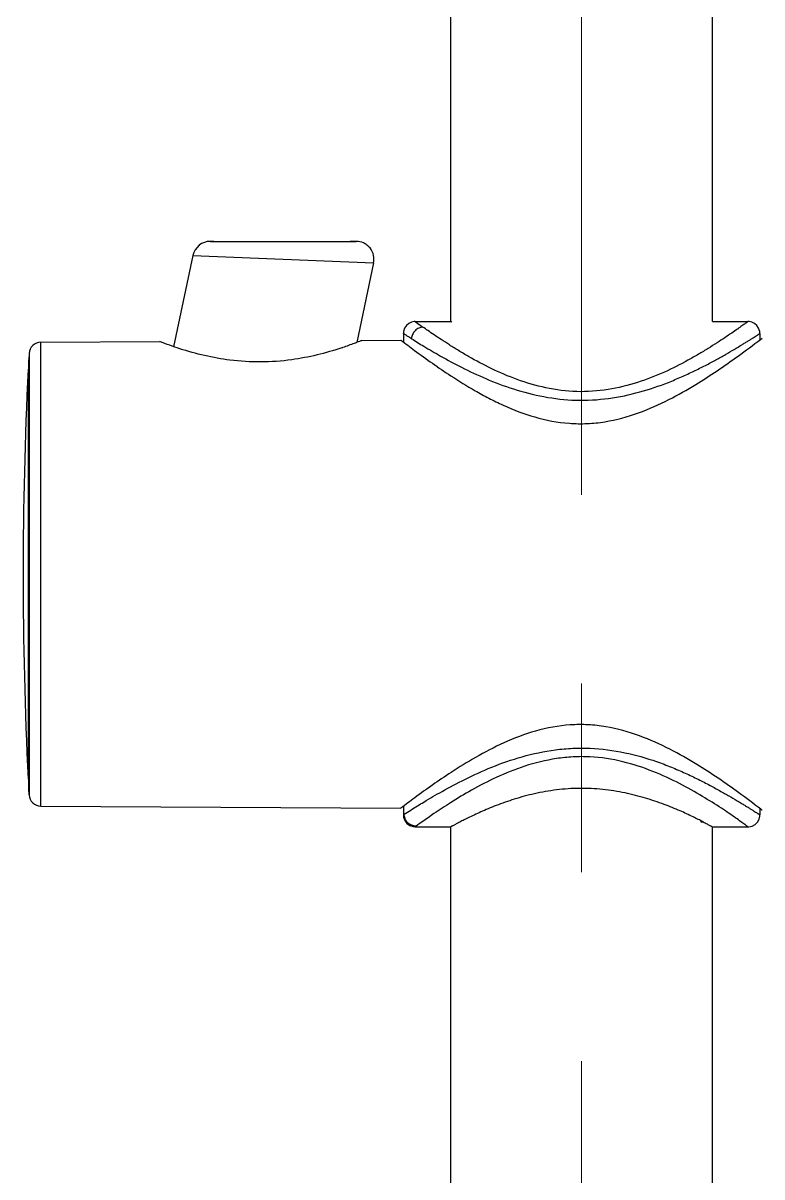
# Model space of a CAD drawing. Extents: x 0 to 3160, y 0 to 2315.
# Drawn here: x 1098.9 to 1161, y 747.1 to 844.2 of the extents above; entities that cross this region are included whole.
import ezdxf

# ---------------------------------------------------------------- set-up
doc = ezdxf.new("R2010")
doc.units = 0
doc.header["$LTSCALE"] = 10
doc.header["$MEASUREMENT"] = 0
doc.linetypes.add('CENTER2', pattern=[28.575000000000003, 19.05, -3.175, 3.175, -3.175])
doc.layers.add('Cneter', color=1, linetype='CENTER2', lineweight=13)
doc.layers.add('DEF_LAYER_ASSEM_MEMBER', color=7, linetype='CONTINUOUS')

msp = doc.modelspace()

# ---------------------------------------------------------------- linework, layer by layer
at = {"layer": 'Cneter', "lineweight": 5, "ltscale": 0.5}
msp.add_line((1145.852421670224, 518.718725526146), (1145.852421670224, 1400.506449389311), dxfattribs=at)
at = {"layer": 'DEF_LAYER_ASSEM_MEMBER', "color": 7, "linetype": 'Continuous'}
for p, q in [((1134.852421670224, 819.053179855772), (1134.852421670224, 1077.146704570157)), ((1156.852421670224, 819.053184180272), (1156.852421670224, 1077.146704570157)), ((1114.613543502724, 825.803184180372), (1114.783308983425, 825.803065142072)), ((1114.902331525224, 825.8031841811719), (1114.613595808025, 825.8031841811719)), ((1114.783308983425, 825.803065142072), (1114.850665899825, 825.8030737515719)), ((1114.850665899825, 825.8030737515719), (1114.901076765324, 825.803088775072)), ((1114.901076765324, 825.803088775072), (1126.400570844825, 825.803015612472)), ((1126.881533235724, 825.8031841820721), (1126.384112422825, 825.803184181972)), ((1126.400570844825, 825.803015612472), (1126.660680259624, 825.803094974272)), ((1126.660680259624, 825.803094974272), (1126.881607355725, 825.803184180372)), ((1113.146298804325, 824.615051716572), (1111.515413783424, 816.942340942072)), ((1128.348828744925, 823.991316644172), (1126.925679681225, 817.295926708772)), ((1131.852421670224, 819.053184180372), (1134.852421670224, 819.053184180372)), ((1156.852056849025, 819.053184180372), (1159.850083852324, 819.053184180372)), ((1159.852373135324, 819.0531489683719), (1159.852570264225, 819.053184089872)), ((1127.369680626824, 817.472175344572), (1130.653373601225, 817.491634265872)), ((1130.852421670224, 818.053184180372), (1130.852421670224, 817.339059336572)), ((1160.852421670224, 818.053183373672), (1160.852421670224, 817.518214444372)), ((1160.905717692024, 817.558895731372), (1161.047325866724, 817.6678434364719)), ((1100.346495853025, 817.312037953272), (1110.351965949824, 817.371329627972)), ((1099.324502978924, 815.584968672272), (1099.324502978924, 780.021399688472)), ((1099.353880130925, 816.366044258672), (1099.324915243024, 815.822343082172)), ((1099.353880130925, 779.240324102072), (1099.324915243024, 779.784025278572)), ((1100.346495851125, 778.294330407472), (1130.653378129625, 778.114734067972)), ((1130.852421670224, 778.267460140672), (1130.852421670224, 777.553184180372)), ((1160.852421670224, 778.0882947436719), (1160.852421670224, 777.553185936672)), ((1161.025023532725, 777.9557065770721), (1160.926303015324, 778.0316598940719)), ((1131.852421670224, 776.553184180372), (1134.852421670224, 776.553184180372)), ((1134.852421670224, 533.0289390519096), (1134.852421670224, 776.5531847748721)), ((1156.852421610124, 776.553184180372), (1159.852405964724, 776.553184180372)), ((1156.852421670224, 533.0289390519096), (1156.852421670224, 776.553191440172))]:
    msp.add_line(p, q, dxfattribs=at)
at = {"layer": 'DEF_LAYER_ASSEM_MEMBER', "color": 9, "linetype": 'Continuous'}
for p, q in [((1113.146298804325, 824.615051716572), (1128.348828759024, 823.991316755672)), ((1131.852421670224, 819.053184180372), (1132.494578230425, 818.594010530172)), ((1134.927321491525, 819.013178562372), (1134.852431236724, 819.053179852872)), ((1100.346495855025, 778.294330407472), (1100.346495853025, 817.312037953272)), ((1099.324915243024, 779.784025278572), (1099.324915243024, 815.822343082172)), ((1099.353880130925, 816.366044258672), (1099.353880130925, 779.240324102072)), ((1099.283847445325, 815.0219723539719), (1099.283847445325, 780.584396006772)), ((1130.852299560925, 777.553730634672), (1130.923670848725, 777.5996607008719)), ((1131.920107957924, 776.601363432572), (1131.852405966624, 776.5531896903719))]:
    msp.add_line(p, q, dxfattribs=at)
at = {"layer": 'DEF_LAYER_ASSEM_MEMBER', "color": 7, "linetype": 'Continuous'}
for points in [[(1131.852755428925, 819.052560826372), (1131.762134745325, 819.0483424787719), (1131.524746453625, 818.9970616564719), (1131.302370568024, 818.886729163572), (1131.107382597024, 818.7184393237719), (1130.955916558924, 818.493344172672), (1130.866738373825, 818.215171005672), (1130.853364370625, 818.053029159872)], [(1160.852566239525, 818.053174280872), (1160.839209501225, 818.215287023872), (1160.750210243725, 818.493209944372), (1160.598681392425, 818.718619873272), (1160.403556032325, 818.887156802472), (1160.180992493625, 818.997652643772), (1159.943404752925, 819.048996519072), (1159.852385241024, 819.0532103026719)], [(1130.852299115825, 777.553199971272), (1130.870424437025, 777.364338577072), (1130.976907839825, 777.070626240672), (1131.151654449125, 776.839939281272), (1131.385422311025, 776.669269168872), (1131.680260469225, 776.568202714672), (1131.852440016225, 776.553170135872)], [(1159.852269652724, 776.553666626572), (1159.936783626925, 776.557339688972), (1160.197659811524, 776.615392149472), (1160.443854352825, 776.748148185672), (1160.646401351724, 776.9469780821719), (1160.784028771025, 777.1918671384719), (1160.846787040325, 777.454123032472), (1160.851823464925, 777.553264355872)]]:
    msp.add_lwpolyline(points, dxfattribs=at)
for centre, radius, start, end in [((1114.613521628025, 824.303182437372), 1.500001743, 90.00007511728157, 167.9999458194022), ((1100.352421674925, 816.312055511172), 1, 90.33952657100615, 176.9051679198016), ((1116.915594214624, 843.135924544672), 27.7102984015, 288.4342545854803, 288.5940559570183), ((1442.680736371224, 797.803184180372), 343.8283147011, 177.1294489345004, 182.8705510654995), ((1099.583471014025, 815.0069484707719), 0.3, 150.1023593078928, 177.1294489345004), ((1099.583471014025, 780.5994198899721), 0.3, 182.8705510654995, 209.8976406921072), ((1100.352421674925, 779.294312849572), 1, 183.0948320801982, 269.6604734289938)]:
    msp.add_arc(centre, radius, start, end, dxfattribs=at)
for points, start_tangent, end_tangent in [([(1128.348828727724, 823.9913166814721), (1128.347884111825, 824.619464354872), (1128.047325623324, 825.247162916372), (1127.792205251225, 825.4939127198721), (1127.495834751025, 825.6716606338722), (1126.881607355725, 825.8031841803721)], (0.2078757682700961, 0.9781552356175974), (-0.9999999988586048, 4.777856020981224e-05)), ([(1127.369680626824, 817.472175344572), (1127.347137022924, 817.4613861139719), (1127.267163619025, 817.429260407572), (1127.048489366824, 817.343219973372), (1126.717681170724, 817.216583678172), (1125.751327205725, 816.872062299972)], (-0.8914887897985372, -0.4530427547853952), (-0.9478020676171879, -0.3188592802798496)), ([(1130.652421670225, 817.4906189187722), (1131.797853007924, 816.6284815981721), (1134.842528962226, 814.500092010872), (1136.893859059725, 813.2401052953719), (1138.034502491225, 812.6157996237721), (1139.250344761424, 812.020960443372), (1141.907440950025, 811.027354228872), (1144.820980897125, 810.497145278172), (1146.324396165525, 810.4734321796719), (1147.815732149425, 810.626616914072), (1150.648587482325, 811.379182883372), (1153.203444987625, 812.4967017295721), (1155.461447753624, 813.7633240338721), (1159.019783802924, 816.150401657672), (1160.905717692024, 817.5588957313721)], (0.7946248075210783, -0.6071008279290099), (0.7931206661799864, 0.6090645358894364)), ([(1125.678041444925, 816.8475210930719), (1121.455524130325, 815.842812736072), (1118.859425054125, 815.6553065963719), (1116.261717618725, 815.810627113172), (1112.037009509425, 816.767875718372), (1110.351965949824, 817.371329627972)], (-0.9486876981833315, -0.3162145653122452), (-0.9306461618901214, 0.3659203757092329)), ([(1160.926303015324, 778.0316598940719), (1159.083098405526, 779.4100295102721), (1155.542147477425, 781.7933367714721), (1153.287328508325, 783.066413706872), (1150.734250231325, 784.197038587072), (1147.899475434825, 784.9649461613719), (1146.405675099225, 785.130946806572), (1144.897469371625, 785.120988130272), (1141.971088677024, 784.600711070872), (1139.300338657325, 783.6065279470721), (1136.929884075925, 782.3865541390719), (1134.866894080625, 781.122039334472), (1131.804799450424, 778.982996204772), (1130.652421670225, 778.115754231972)], (-0.7929583203835052, 0.6092758834342373), (-0.7946416312223263, -0.6070788070162889)), ([(1161.052421670224, 777.9352096450721), (1161.050707602125, 777.936079769272), (1161.025023532725, 777.9557065770722)], (-0.9006192646520488, 0.4346089508254555), (-0.792179162654724, 0.6102885991526144))]:
    msp.add_spline(points, degree=3, dxfattribs=dict(at, start_tangent=start_tangent, end_tangent=end_tangent))
at = {"layer": 'DEF_LAYER_ASSEM_MEMBER', "color": 9, "linetype": 'Continuous'}
for points, start_tangent, end_tangent in [([(1132.494556236825, 818.5940081135719), (1132.156542971924, 818.507064786272), (1131.841720093525, 818.284377082772), (1131.624367078325, 817.961170523472), (1131.538935269024, 817.6137688932721)], (-0.9976262013370625, -0.06886190823512761), (-0.06764917965172496, -0.9977091702958577)), ([(1159.852574367825, 819.053183921772), (1159.849851139925, 819.050596093872), (1159.839268152925, 819.042839911872), (1159.821068934224, 819.0299449495719), (1159.795497010725, 819.0119407802721), (1159.762795909724, 818.9888569777721), (1159.723206303225, 818.960723845672), (1159.623843860025, 818.889553681872), (1159.497796204325, 818.7990663159721), (1159.345314369025, 818.6899333777719), (1159.166775442424, 818.562935389072), (1158.962815173026, 818.419076313772), (1158.481353788025, 818.084937522972), (1157.907257049925, 817.6964557245719), (1157.247301565424, 817.263278880172), (1156.506751353724, 816.7957593188721), (1155.690205008324, 816.3046384563721), (1154.801751282825, 815.801070444772), (1152.818373696825, 814.807030020572), (1150.566567230725, 813.935370988972), (1148.076968564025, 813.336320651872), (1145.444170551224, 813.1629070767721), (1142.840396622125, 813.4827467394721), (1140.417144939224, 814.181980902472), (1138.246339958126, 815.1062439998722), (1136.347390889326, 816.1120356681721), (1135.502945250825, 816.609421209072), (1134.732066339025, 817.087256172872), (1134.040621257725, 817.5348195754719), (1133.433717717325, 817.941717858872), (1132.913111925524, 818.297760179172), (1132.494578230425, 818.594010530172)], (0.999988385418191, 0.004819650269455099), (-0.8047733572433047, 0.5935822129000671)), ([(1131.538933753224, 817.6137578170719), (1131.380428355725, 817.7135119484719), (1131.241863249526, 817.8011958220721), (1131.123762459124, 817.876453356572), (1131.026572339525, 817.938906956672), (1130.950601508325, 817.9881408755721), (1130.920665294724, 818.0076694009721), (1130.896137337925, 818.023746979872), (1130.877034091524, 818.0363541740719), (1130.863370461125, 818.045474056772), (1130.855161352224, 818.051089701072), (1130.852421670225, 818.0531841803721)], (-0.8469046271861718, 0.5317448189222452), (0, 1)), ([(1131.538933753224, 817.6137578170719), (1132.566455522125, 816.982230789072), (1133.985610937126, 816.153211675572), (1135.741420101324, 815.213222855972), (1137.792656139324, 814.2532847855721), (1140.112214481224, 813.384308346172), (1142.667659301224, 812.7377931044721), (1145.384536254424, 812.441309906072), (1148.128489092825, 812.5914149991721), (1150.749945250825, 813.133617785472), (1153.154532730225, 813.9421113781721), (1154.260917449725, 814.404958917872), (1155.299356107625, 814.885132776772), (1156.266726453725, 815.368478546272), (1157.159208106425, 815.8423522819721), (1157.971663966625, 816.2958607536721), (1158.698107272326, 816.718403166872), (1159.331745349625, 817.0992440746721), (1159.611448154025, 817.270421183272), (1159.865121158025, 817.426806042072), (1160.091800177025, 817.5674160224721), (1160.290521219124, 817.691648794872), (1160.460333915825, 817.7988992363721), (1160.600460981424, 817.8883956337721), (1160.710244237925, 817.9592516350721), (1160.753553630125, 817.9874141635719), (1160.789060819925, 818.010626233272), (1160.816733208025, 818.0288480761719), (1160.836538805325, 818.042040805272), (1160.848445622424, 818.0501655333719), (1160.852421670225, 818.0531833736721)], (0.8494639394400729, -0.5276466768500986), (0, 1)), ([(1130.923668301425, 777.6000620988721), (1131.491210412424, 777.9617766403719), (1132.579605049626, 778.633220891372), (1134.116419566924, 779.5278873524721), (1136.035018851025, 780.5407551175721), (1138.287136035325, 781.558378041972), (1140.840010279725, 782.440380290972), (1143.643885674325, 783.023989161572), (1145.107442947325, 783.154127132972), (1146.583771783825, 783.1548444906721), (1149.476015906324, 782.782372301172), (1152.165100794825, 782.031366703972), (1153.406821871825, 781.5641958587721), (1154.572994535325, 781.062849248072), (1155.660191870224, 780.546259155672), (1156.664338080725, 780.031046945972), (1157.580169363725, 779.532021225072), (1158.400992823525, 779.0625542246719), (1159.118888476924, 778.636143169872), (1159.436509965425, 778.443313097172), (1159.724989478324, 778.2663082765721), (1159.983126143125, 778.1066913963722), (1160.209747518725, 777.965432722172), (1160.403690661525, 777.843316215472), (1160.563896525025, 777.741227714172), (1160.631086284025, 777.6980387513721), (1160.689533726226, 777.6602764543721), (1160.739138739925, 777.628083109372), (1160.779816877324, 777.601573614472), (1160.811523133126, 777.5807939023721), (1160.834218613224, 777.565779220572), (1160.842175158025, 777.560444780772), (1160.847864423625, 777.5565648162719), (1160.852421670225, 777.553185936672)], (0.8371898745275473, 0.5469123458000834), (0, -1)), ([(1159.852405964725, 776.5532191538722), (1159.782288113925, 776.603107104772), (1159.582996701724, 776.7456998328719), (1159.260973808725, 776.975829838872), (1158.822288170425, 777.2856521762719), (1158.272675358226, 777.665121121972), (1157.618795568425, 778.1026005439719), (1156.027976694225, 779.1018499566721), (1154.100356067825, 780.1785609494721), (1151.857827454324, 781.2066083849721), (1149.317927599125, 782.021356191372), (1146.550659236324, 782.431305344272), (1145.131489638125, 782.4302439010719), (1143.727707876124, 782.286067255872), (1141.061670737525, 781.6464814752721), (1138.669770599825, 780.6994583469722), (1136.585385608026, 779.6290461789721), (1134.827223656125, 778.576826141072), (1133.430348847624, 777.6570125627721), (1132.442439230525, 776.9707718026721), (1131.920107957924, 776.601363432572)], (-0.7931451627191591, 0.6090326352956784), (-0.8115741292985705, -0.5842494609781571)), ([(1156.077321619626, 776.9630666316721), (1155.237654026324, 777.3814715556721), (1154.134211750626, 777.888640656372), (1152.792598631525, 778.4323485067719), (1151.238632193725, 778.954382817872), (1149.505047394125, 779.3944641275721), (1147.632375564825, 779.6900050488721), (1145.681358350926, 779.783918616272), (1143.738300785725, 779.651910196772), (1141.886145972325, 779.326863920872), (1140.181394938924, 778.8679178855721), (1138.662497526924, 778.337651880372), (1137.982850523124, 778.0646096339719), (1137.361566552025, 777.795960645472), (1136.801551638025, 777.538895755672), (1136.305396243325, 777.300194910772), (1135.875848116624, 777.0860644615722), (1135.516398365425, 776.9020596905721), (1135.364202196125, 776.822913690272), (1135.230912490325, 776.7530941645721), (1135.116943238025, 776.693091799572), (1135.022726834225, 776.6433468926721), (1134.948735083125, 776.604223650472), (1134.919461046225, 776.5887433805719), (1134.895392711925, 776.5760229403721), (1134.876571920525, 776.5660898867719), (1134.863064107424, 776.5589655695721), (1134.854975301324, 776.5546606604721), (1134.852415539225, 776.5531847762721)], (-0.8885482529807137, 0.4587831755033325), (0.972185285325674, -0.2342130888661817)), ([(1131.920524525624, 776.6013618292719), (1131.555248016225, 776.673081316872), (1131.218226992224, 776.895848539472), (1130.995640898524, 777.2335681324721), (1130.923669627425, 777.599881211172)], (-0.9999835074322618, 0.005743245029744885), (-0.006829311176259339, 0.9999766799825174)), ([(1155.863173351724, 777.001995601572), (1155.916995204026, 776.979735723072), (1156.077321606625, 776.963066739672)], (0.8932152570145802, -0.449629296906216), (0.9943325699784756, 0.1063143465389308)), ([(1156.077579815425, 776.9630855851719), (1156.410001066325, 776.790357399972), (1156.542749862126, 776.7203421207719), (1156.652535194225, 776.6618603035721), (1156.738891467924, 776.6154175494721), (1156.801321961225, 776.581517492572), (1156.839320035925, 776.560659969372), (1156.852450497726, 776.553309113972)], (0.8890015301137311, -0.4579042251993807), (0.783124566062592, -0.6218648679812016))]:
    msp.add_spline(points, degree=3, dxfattribs=dict(at, start_tangent=start_tangent, end_tangent=end_tangent))

doc.saveas('drawing.dxf')
